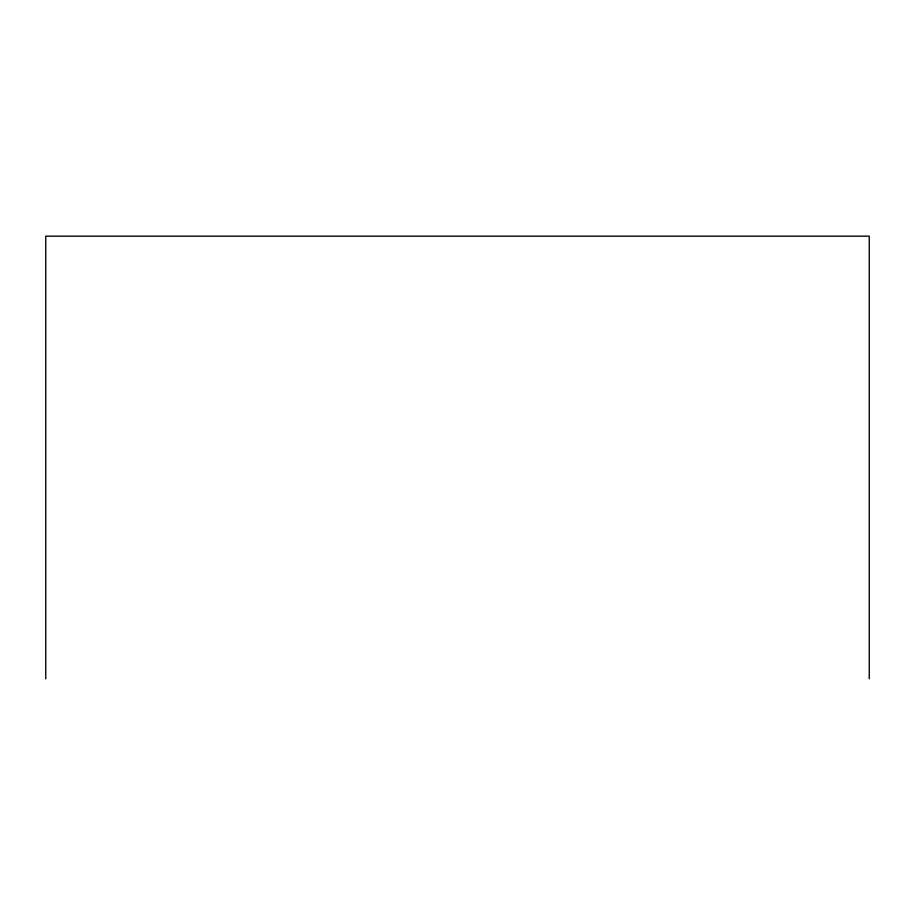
<?xml version="1.0" encoding="UTF-8"?>
<svg xmlns="http://www.w3.org/2000/svg" width="915" height="915" viewBox="0 0 915 915"><rect width="100%" height="100%" fill="white"/><g stroke="black" fill="none" stroke-linecap="round" stroke-linejoin="round"><path stroke-width="1.37" d="M869.25 678.838L869.25 236.161L45.75 236.161L45.75 678.838"/></g></svg>
